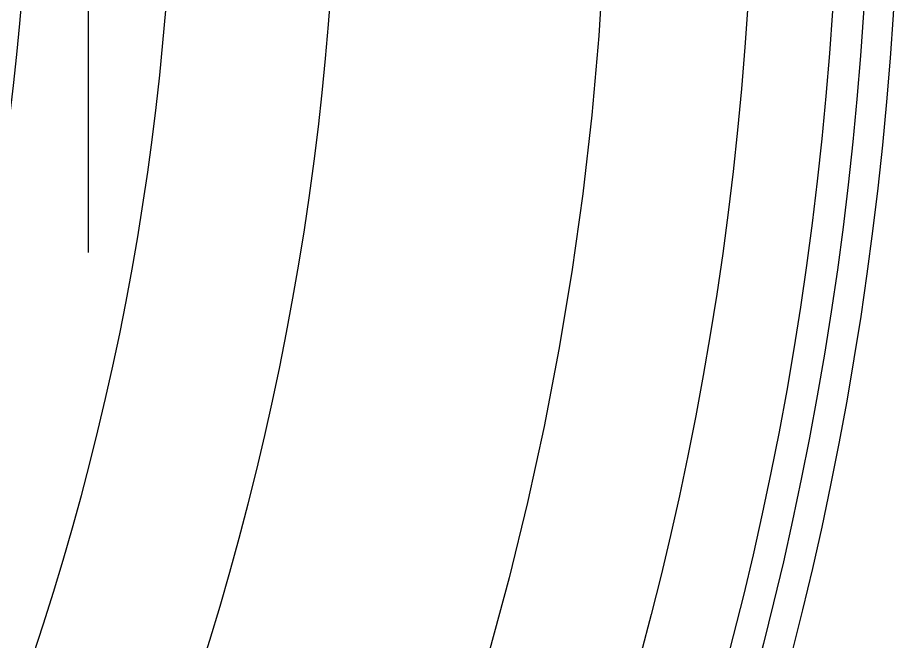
# Model space of a CAD drawing. Header units: metres. Extents: x 0 to 21025, y 0 to 14850.
# Drawn here: x 2176.36 to 2208.36, y 13153.79 to 13176.55 of the extents above; entities that cross this region are included whole.
import ezdxf

# ---------------------------------------------------------------- set-up
doc = ezdxf.new("R2010")
doc.units = ezdxf.units.M
doc.header["$LTSCALE"] = 25
doc.linetypes.add('DASHDOT', pattern=[25.4, 12.7, -6.35, 0, -6.35])
doc.linetypes.add('HIDDEN2', pattern=[4.7625, 3.175, -1.5875])
for name, color, linetype in [('SFU', 3, 'DASHDOT'), ('SL4', 4, 'Continuous'), ('ST1', 7, 'HIDDEN2')]:
    doc.layers.add(name, color=color, linetype=linetype)

msp = doc.modelspace()

# ---------------------------------------------------------------- linework, layer by layer
at = {"layer": 'SFU'}
msp.add_line((2178.949, 13167.984), (2178.949, 13489.484), dxfattribs=at)
at = {"layer": 'SL4'}
for radius in [125, 123.91, 122.777, 119.686]:
    msp.add_circle((2083.564, 13184.681), radius, dxfattribs=at)
for radius, start, end in [(104.464, 171.10617, 157.38407), (98.5, 170.88256, 157.60769), (93.236, 168.80946, 159.68078)]:
    msp.add_arc((2083.564, 13184.681), radius, start, end, dxfattribs=at)
at = {"layer": 'ST1'}
msp.add_circle((2083.564, 13184.681), 114.333, dxfattribs=at)

doc.saveas('drawing.dxf')
